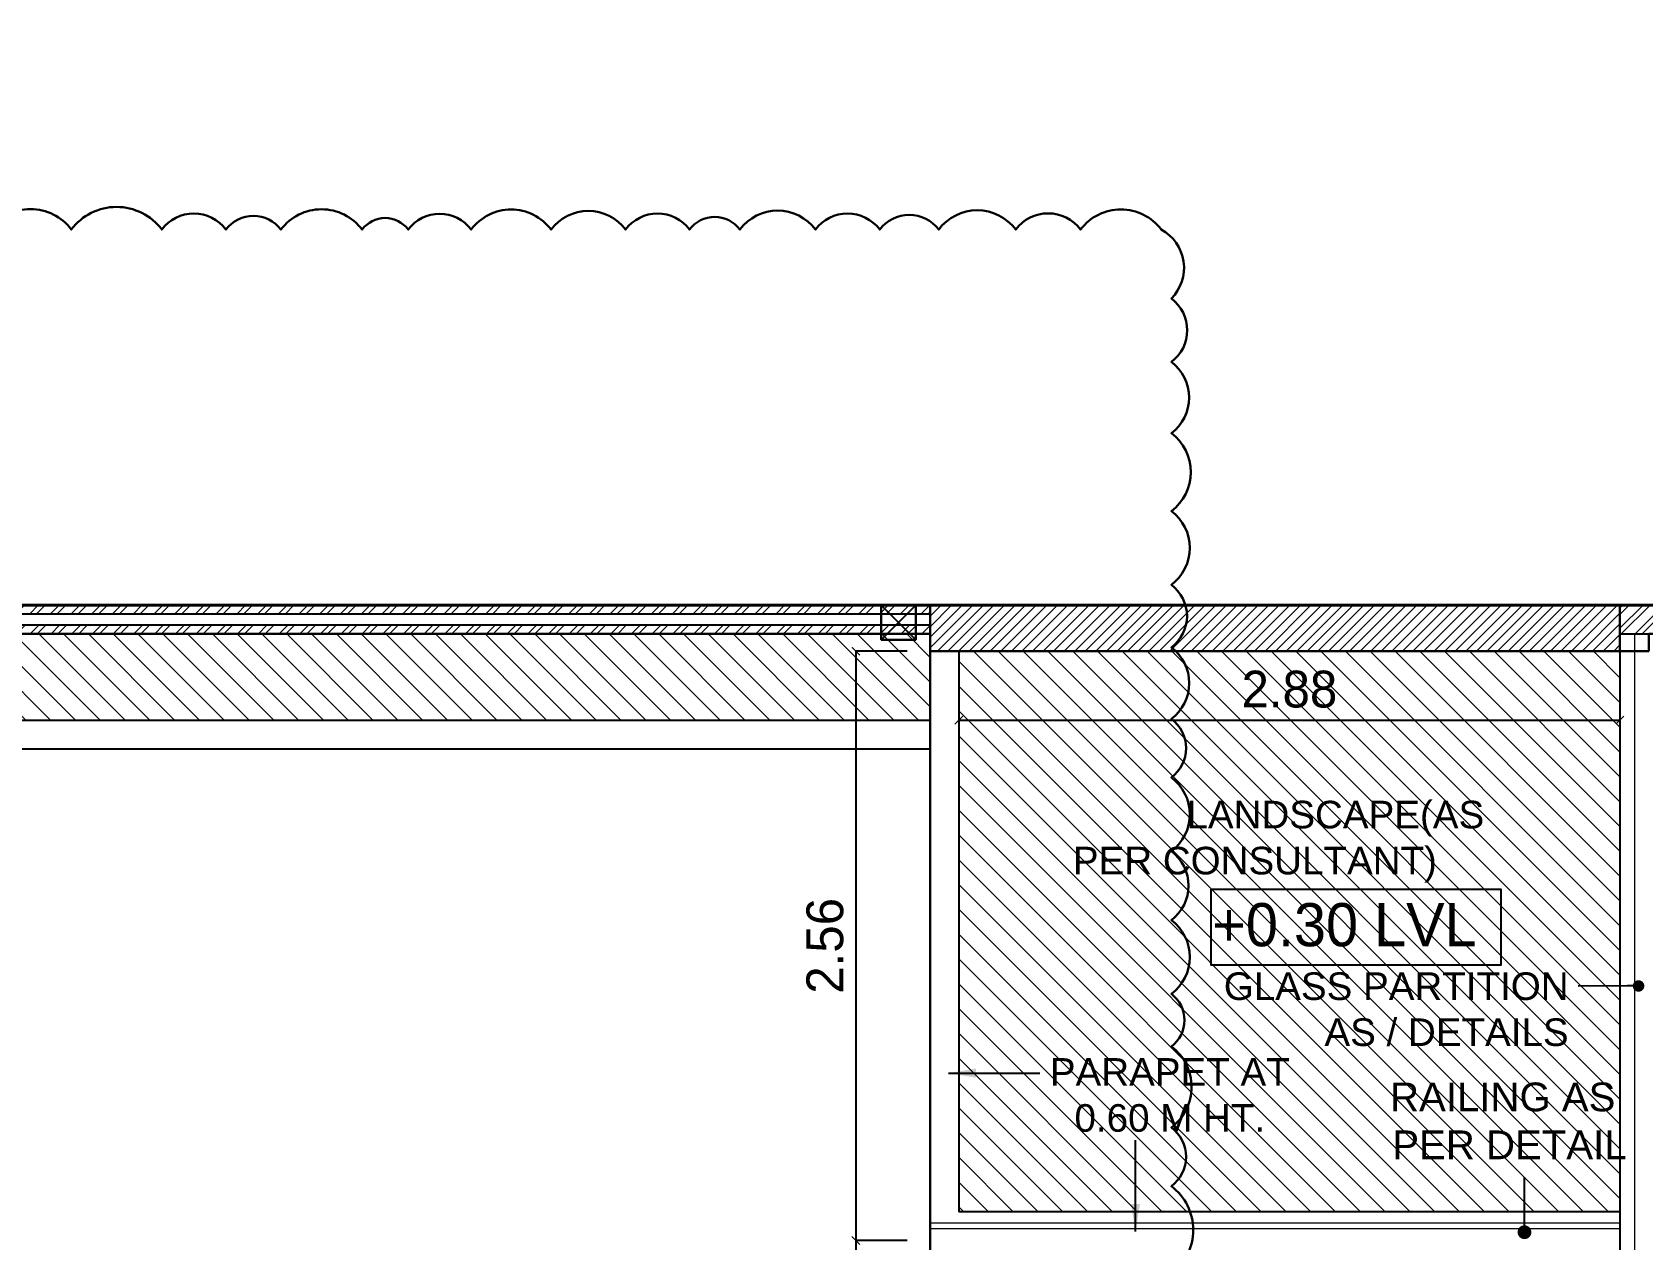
# Model space of a CAD drawing. Header units: metres. Extents: x 494 to 1845, y -666 to 1061.
# Drawn here: x 1482.76 to 1489.76, y 280.32 to 285.57 of the extents above; entities that cross this region are included whole.
import ezdxf

# ---------------------------------------------------------------- set-up
doc = ezdxf.new("R2010")
doc.units = ezdxf.units.M
doc.header["$MEASUREMENT"] = 0
doc.linetypes.add('1', pattern=[0])
doc.layers.get('Defpoints').update_dxf_attribs({"color": 12})
for name, color, linetype in [('0 @ 1', 7, 'Continuous'), ('COLUMN', 1, 'Continuous'), ('PLOT - SURVEY', 1, '1'), ('VDA DIMENSION', 8, 'Continuous'), ('VDA-TEXT', 250, '1'), ('VDA-WALL BELOW', 8, 'Continuous'), ('VDA_RAILING NOTE', 4, '1'), ('VDA_ROOF', 250, 'Continuous')]:
    doc.layers.add(name, color=color, linetype=linetype)
for name, color, linetype, lineweight in [('A-Wall Hatch', 8, 'Continuous', 9), ('ARCHITECTURAL COMMENTS', 2, 'Continuous', 30), ('VDA-DW TAGS', 4, 'Continuous', 9), ('VDA-HATCH', 8, 'Continuous', 9), ('VDA-RAILING', 25, 'Continuous', 5), ('VDA-WALL', 250, 'Continuous', 25), ('VDA-WINDOW', 5, 'Continuous', 9)]:
    doc.layers.add(name, color=color, linetype=linetype, lineweight=lineweight)
doc.styles.add('RS', font='GOTHIC.TTF')
doc.styles.get("Standard").update_dxf_attribs({"font": 'arial.ttf'})
doc.dimstyles.new('SMALL', dxfattribs={"dimtxt": 0.16, "dimasz": 0.05, "dimexe": 0, "dimexo": 0, "dimgap": 0.05, "dimtad": 0, "dimdec": 1, "dimzin": 0, "dimdsep": 46, "dimtxsty": 'RS', "dimblk": 'ARCHTICK', "dimcen": 2.5, "dimclrd": 256, "dimclre": 256, "dimclrt": 5, "dimadec": 0, "dimazin": 0, "dimtfac": 1, "dimtofl": 0, "dimtmove": 0, "dimatfit": 3, "dimldrblk": 'ARCHTICK', "dimfxl": 0, "dimtolj": 1, "dimtzin": 0, "dimarcsym": 0})
doc.dimstyles.new('SMALL-1', dxfattribs={"dimtxt": 0.16, "dimasz": 0.035, "dimexe": 0, "dimexo": 0.1, "dimgap": 0.05, "dimtad": 1, "dimzin": 0, "dimdsep": 46, "dimtxsty": 'RS', "dimblk": 'DOT', "dimcen": 2.5, "dimclrd": 256, "dimclre": 256, "dimclrt": 5, "dimadec": 0, "dimazin": 0, "dimtfac": 1, "dimtdec": 3, "dimtofl": 0, "dimtmove": 0, "dimatfit": 3, "dimfxl": 0, "dimtolj": 1, "dimtzin": 0, "dimarcsym": 0})
pattern_1 = [(315, (87.54308, 2.66939), (0.053916892, 0.053916892), [])]

# ---------------------------------------------------------------- blocks, each defined once
blk = doc.blocks.new('_ArchTick')
at = {"color": 0, "linetype": 'ByBlock', "const_width": 0.15}
blk.add_lwpolyline([(-0.5, -0.5), (0.5, 0.5)], dxfattribs=at)
blk = doc.blocks.new('*D101')
at = {"layer": 'Defpoints', "color": 0}
for p in [(1486.7853, 282.8747), (1489.6603, 282.8747), (1489.6603, 282.5747)]:
    blk.add_point(p, dxfattribs=at)
at = {"layer": 'VDA DIMENSION', "lineweight": -2}
for p, q in [((1486.7853, 282.7747), (1486.7853, 282.5747)), ((1489.6603, 282.7747), (1489.6603, 282.5747)), ((1486.7853, 282.5747), (1489.6603, 282.5747))]:
    blk.add_line(p, q, dxfattribs=at)
at = {"layer": 'VDA DIMENSION', "lineweight": -2, "xscale": 0.035, "yscale": 0.035, "zscale": 0.035, "rotation": 180}
blk.add_blockref('_ArchTick', (1486.7853, 282.5747), dxfattribs=at)
at = {"layer": 'VDA DIMENSION', "lineweight": -2, "xscale": 0.035, "yscale": 0.035, "zscale": 0.035}
blk.add_blockref('_ArchTick', (1489.6603, 282.5747), dxfattribs=at)
at = {"layer": 'VDA DIMENSION', "color": 5, "insert": (1488.2228, 282.7087), "char_height": 0.16, "attachment_point": 5, "style": 'RS'}
blk.add_mtext('\\A1;2.88', dxfattribs=at)
blk = doc.blocks.new('*D125')
at = {"layer": 'Defpoints', "color": 0}
for p in [(1486.6603, 282.8747), (1486.3376, 280.3122), (1486.6603, 280.3122)]:
    blk.add_point(p, dxfattribs=at)
at = {"layer": 'VDA DIMENSION', "lineweight": -2}
for p, q in [((1486.5603, 282.8747), (1486.3376, 282.8747)), ((1486.3376, 282.8747), (1486.3376, 280.3122)), ((1486.5603, 280.3122), (1486.3376, 280.3122))]:
    blk.add_line(p, q, dxfattribs=at)
at = {"layer": 'VDA DIMENSION', "lineweight": -2, "xscale": 0.035, "yscale": 0.035, "zscale": 0.035}
for p, rotation in [((1486.3376, 282.8747), 90), ((1486.3376, 280.3122), 270)]:
    blk.add_blockref('_ArchTick', p, dxfattribs=dict(at, rotation=rotation))
at = {"layer": 'VDA DIMENSION', "color": 5, "insert": (1486.2036, 281.5934), "char_height": 0.16, "attachment_point": 5, "rotation": 90, "style": 'RS'}
blk.add_mtext('\\A1;2.56', dxfattribs=at)
blk = doc.blocks.new('*D126')
at = {"layer": 'Defpoints', "color": 0}
for p in [(1486.6603, 280.3122), (1486.3376, 275.3122), (1486.6603, 275.3122)]:
    blk.add_point(p, dxfattribs=at)
at = {"layer": 'VDA DIMENSION', "lineweight": -2}
for p, q in [((1486.5603, 280.3122), (1486.3376, 280.3122)), ((1486.3376, 280.3122), (1486.3376, 275.3122)), ((1486.5603, 275.3122), (1486.3376, 275.3122))]:
    blk.add_line(p, q, dxfattribs=at)
at = {"layer": 'VDA DIMENSION', "lineweight": -2, "xscale": 0.035, "yscale": 0.035, "zscale": 0.035}
for p, rotation in [((1486.3376, 280.3122), 90), ((1486.3376, 275.3122), 270)]:
    blk.add_blockref('_ArchTick', p, dxfattribs=dict(at, rotation=rotation))
at = {"layer": 'VDA DIMENSION', "color": 5, "insert": (1486.2036, 277.8122), "char_height": 0.16, "attachment_point": 5, "rotation": 90, "style": 'RS'}
blk.add_mtext('\\A1;5.00', dxfattribs=at)
blk = doc.blocks.new('_Dot')
at = {"color": 0, "linetype": 'ByBlock', "lineweight": -2}
blk.add_line((-0.5, 0), (-1, 0), dxfattribs=at)
at = {"color": 0, "linetype": 'ByBlock', "const_width": 0.5}
blk.add_lwpolyline([(-0.25, 0, 1), (0.25, 0, 1)], format="xyb", close=True, dxfattribs=at)
blk = doc.blocks.new('DFSDFASDFASD')
at = {"layer": 'VDA_ROOF', "color": 5, "lineweight": 30, "ltscale": 4}
blk.add_lwpolyline([(43.72, 7.8762), (16.8656, 4.45), (-16.85, 4.45), (-16.85, -6.375), (7.45, -6.375), (7.45, -7.275), (43.72, -7.275), (43.72, -3.7999), (45.045, -3.7999), (45.045, 0.8251), (43.72, 0.8251)], close=True, dxfattribs=at)
blk = doc.blocks.new('zw$E9AB')
at = {"layer": 'COLUMN', "lineweight": 30}
blk.add_lwpolyline([(0, 0.15), (0.15, 0.15), (0.15, 0), (0, 0)], close=True, dxfattribs=at)
at = {"layer": 'VDA-WALL BELOW'}
for p, q in [((0, 0), (0.15, 0.15)), ((0.15, 0), (0, 0.15))]:
    blk.add_line(p, q, dxfattribs=at)
blk = doc.blocks.new('dsfaaaaaa')
at = {"color": 4}
blk.add_blockref('zw$E9AB', (18.8691, 0.3), dxfattribs=at)

msp = doc.modelspace()

# ---------------------------------------------------------------- hatches: boundary and pattern name
at = {"layer": 'A-Wall Hatch'}
h = msp.add_hatch(dxfattribs=at)
h.set_pattern_fill('ANSI31', color=62, scale=0.61, angle=270)
h.set_pattern_definition(pattern_1)
h.paths.add_polyline_path([(1467.6833, 272.8098), (1467.6833, 273.4497), (1486.6603, 273.4497), (1486.6622, 272.3008), (1480.3093, 272.5631)])
h.paths.add_polyline_path([(1486.7853, 272.7497), (1489.6603, 272.7497), (1489.6603, 275.1872), (1486.7853, 275.1872)])
h.paths.add_polyline_path([(1486.7853, 280.4372), (1486.7853, 282.8747), (1489.6603, 282.8747), (1489.6603, 280.4372)])
h.paths.add_polyline_path([(1527.8307, 283.8998), (1535.0603, 283.8998), (1535.0535, 284.8213)])
h.paths.add_polyline_path([(1535.0603, 284.7679), (1539.0853, 284.7679), (1539.0853, 285.3357), (1535.0535, 284.8213)])
h.paths.add_polyline_path([(1466.1811, 282.5747), (1467.2333, 282.5747), (1467.2333, 283.0747), (1466.264, 283.0747)])
h.paths.add_polyline_path([(1467.2333, 278.4497), (1467.2333, 272.7695), (1465.4617, 272.8076), (1465.5621, 275.8302), (1465.7913, 278.4497)])
h = msp.add_hatch(dxfattribs=at)
h.set_pattern_fill('ANSI31', color=62, scale=0.61, angle=270)
h.set_pattern_definition(pattern_1)
h.paths.add_polyline_path([(1467.3583, 282.5747), (1486.6603, 282.5747), (1486.6603, 282.9497), (1467.3583, 282.9497)])
at = {"layer": 'VDA-HATCH'}
h = msp.add_hatch(dxfattribs=at)
h.set_pattern_fill('ANSI32', color=256, scale=0.17)
h.set_pattern_definition([(45, (87.54308, 2.66939), (-0.0450780573, 0.0450780573), []), (45, (87.573134, 2.66939), (-0.0450780573, 0.0450780573), [])])
h.paths.add_polyline_path([(1539.2103, 285.3516), (1539.2092, 285.4775), (1520.3759, 283.0747), (1489.6603, 283.0747), (1489.6603, 282.9497), (1520.3839, 282.9497)])
h.paths.add_polyline_path([(1501.9103, 272.5497), (1501.9103, 272.6747), (1502.7853, 272.6747), (1502.7853, 276.0997), (1502.8478, 276.0997), (1502.9103, 276.0997), (1502.9103, 272.6747), (1503.5103, 272.6747), (1503.5103, 272.5497)])
h.paths.add_polyline_path([(1507.8353, 272.5497), (1507.8353, 272.6747), (1508.4353, 272.6747), (1508.4353, 276.0997), (1508.5603, 276.0997), (1508.5603, 272.6747), (1509.1603, 272.6747), (1509.1603, 272.5497)])
h.paths.add_polyline_path([(1505.0103, 272.5497), (1505.0103, 272.6747), (1505.6103, 272.6747), (1505.6103, 276.0997), (1505.7353, 276.0997), (1505.7353, 272.6747), (1506.3353, 272.6747), (1506.3353, 272.5497)])
h.paths.add_polyline_path([(1510.6603, 272.5497), (1510.6603, 272.6747), (1511.2603, 272.6747), (1511.2603, 276.0997), (1511.3853, 276.0997), (1511.3853, 272.5497)])
h.paths.add_polyline_path([(1544.2803, 281.8623), (1544.2803, 281.9498), (1545.0053, 281.9498), (1545.0053, 281.8248), (1544.4053, 281.8248), (1544.4053, 280.6248), (1544.2803, 280.6248)])
h.paths.add_polyline_path([(1541.4739, 285.7664), (1542.4286, 285.8882), (1542.6022, 285.9104), (1542.6287, 285.9138), (1543.4823, 286.0227), (1543.4981, 285.8987), (1541.4897, 285.6424)])
h.paths.add_polyline_path([(1546.8053, 286.4466), (1546.9303, 286.4466), (1546.9303, 281.5248), (1546.8053, 281.5248)])
h.paths.add_polyline_path([(1545.2678, 286.2505), (1545.2836, 286.1265), (1546.8053, 286.3206), (1546.8053, 286.4466)])
h.paths.add_polyline_path([(1524.4853, 272.0497), (1524.4853, 275.0747), (1524.6103, 275.0747), (1524.6103, 272.0497)])
h.paths.add_polyline_path([(1524.3353, 275.9747), (1524.3353, 276.0997), (1526.9853, 276.0997), (1526.9853, 275.9747)])
h.paths.add_polyline_path([(1526.9853, 273.7997), (1527.1103, 273.7997), (1527.1103, 271.6497), (1526.9853, 271.6497)])
h.paths.add_polyline_path([(1545.7553, 281.8248), (1545.7553, 281.9498), (1546.8053, 281.9498), (1546.8053, 281.8248)])
h.paths.add_polyline_path([(1525.9603, 273.5247), (1526.9853, 273.5247), (1526.9853, 273.6497), (1525.9603, 273.6497)])
h.paths.add_polyline_path([(1511.2603, 271.6497), (1511.2603, 271.7747), (1512.0166, 271.7747), (1512.0166, 271.6497)])
h.paths.add_polyline_path([(1513.5166, 271.6497), (1513.5166, 271.7747), (1514.7791, 271.7747), (1514.7791, 271.6497)])
h.paths.add_polyline_path([(1511.2603, 272.5497), (1511.2603, 271.7747), (1511.3853, 271.7747), (1511.3853, 272.5497)])
h.paths.add_polyline_path([(1523.7353, 273.0747), (1524.4853, 273.0747), (1524.4853, 273.1997), (1523.7353, 273.1997)])
h.paths.add_polyline_path([(1539.2103, 285.4776), (1539.2103, 285.3516), (1539.7042, 285.4146), (1539.6884, 285.5386)])
h.paths.add_polyline_path([(1525.9603, 272.0497), (1525.9603, 272.7747), (1526.0853, 272.7747), (1526.0853, 272.0497)])
h.paths.add_polyline_path([(1523.8853, 274.6975), (1524.4853, 274.6975), (1524.4853, 274.8225), (1523.8853, 274.8225)])
h.paths.add_polyline_path([(1524.0353, 272.0497), (1524.0353, 272.1747), (1524.4853, 272.1747), (1524.4853, 272.0497)])
h.paths.add_polyline_path([(1522.9853, 272.0497), (1522.9853, 272.1747), (1523.4353, 272.1747), (1523.4353, 272.0497)])
h.paths.add_polyline_path([(1536.5353, 281.5248), (1536.6603, 281.5248), (1536.6603, 281.9498), (1536.5353, 281.9498), (1536.5353, 281.5248)])
h.paths.add_polyline_path([(1539.0853, 281.5248), (1539.0853, 281.9498), (1539.2103, 281.9498), (1539.2103, 281.5248)])
h.paths.add_polyline_path([(1541.9053, 281.5248), (1541.9053, 281.9498), (1542.0303, 281.9498), (1542.0303, 281.5248), (1541.9053, 281.5248)])
h.paths.add_polyline_path([(1525.9603, 272.0497), (1525.5853, 272.0497), (1525.5853, 272.1747), (1525.9603, 272.1747)])
h.paths.add_polyline_path([(1524.6103, 272.0497), (1524.6103, 272.1747), (1524.9853, 272.1747), (1524.9853, 272.0497)])
h.paths.add_polyline_path([(1546.8053, 280.6248), (1546.9303, 280.6248), (1546.9303, 280.9248), (1546.8053, 280.9248)])
h.paths.add_polyline_path([(1526.0853, 272.0497), (1526.0853, 272.1747), (1526.2353, 272.1747), (1526.2353, 272.0497)])
h.paths.add_polyline_path([(1526.9853, 272.0497), (1526.8353, 272.0497), (1526.8353, 272.1747), (1526.9853, 272.1747)])
h.paths.add_polyline_path([(1516.2791, 271.7747), (1516.2791, 271.6497), (1522.9853, 271.6497), (1522.9853, 276.0997), (1518.2353, 276.0997), (1518.2353, 275.9747), (1522.8603, 275.9747), (1522.8603, 271.7747), (1517.0353, 271.7747), (1517.0353, 276.0997), (1516.9103, 276.0997), (1516.9103, 271.7747)])
h.paths.add_polyline_path([(1489.6603, 272.6747), (1490.1426, 272.6747), (1490.1426, 272.5497), (1489.6603, 272.5497)])
h.paths.add_polyline_path([(1491.3426, 272.5497), (1491.3426, 272.6747), (1494.5853, 272.6747), (1494.5853, 272.5497)])
h.paths.add_polyline_path([(1495.7853, 272.6747), (1499.028, 272.6747), (1499.028, 272.5497), (1495.7853, 272.5497)])
h.paths.add_polyline_path([(1500.5853, 276.0997), (1500.7103, 276.0997), (1500.7103, 272.5497), (1500.228, 272.5497), (1500.228, 272.6747), (1500.5853, 272.6747)])
h = msp.add_hatch(dxfattribs=at)
h.set_pattern_fill('ANSI32', color=256, scale=0.17)
h.paths.add_polyline_path([(1486.6603, 282.9872), (1467.3583, 282.9872), (1467.3583, 282.9497), (1486.6603, 282.9497)])
h.paths.add_polyline_path([(1486.6603, 283.0747), (1467.3583, 283.0747), (1467.3583, 283.0372), (1486.6603, 283.0372)])
h = msp.add_hatch(dxfattribs=at)
h.set_pattern_fill('ANSI31', color=256, scale=0.26)
h.set_pattern_definition([(45, (87.543082, 2.66939), (-0.0229809704, 0.0229809704), [])])
h.paths.add_polyline_path([(1486.6603, 283.0747), (1486.6603, 282.8747), (1489.6603, 282.8747), (1489.6603, 283.0747)])
h.paths.add_polyline_path([(1486.6603, 272.5497), (1489.6603, 272.5497), (1489.6603, 272.6747), (1489.6603, 272.7497), (1486.6603, 272.7497)])

# ---------------------------------------------------------------- linework, layer by layer
at = {"color": 105, "lineweight": 30}
for points in [[(1486.6603, 282.8747), (1489.7853, 282.8747), (1489.7853, 282.9497), (1520.3839, 282.9497), (1539.0853, 285.3357)], [(1467.3583, 282.9497), (1486.6603, 282.9497)]]:
    msp.add_lwpolyline(points, dxfattribs=at)
at = {"layer": 'ARCHITECTURAL COMMENTS'}
msp.add_lwpolyline([(1482.5707, 284.708, -0.5), (1482.9257, 284.708, -0.5), (1483.3192, 284.708, -0.5), (1483.5981, 284.708, -0.5), (1483.8371, 284.708, -0.5), (1484.1899, 284.708, -0.5), (1484.391, 284.708, -0.5), (1484.6642, 284.708, -0.5), (1485.0119, 284.708, -0.5), (1485.336, 284.708, -0.5), (1485.6141, 284.708, -0.5), (1485.8331, 284.708, -0.5), (1486.1619, 284.708, -0.5), (1486.4411, 284.708, -0.5), (1486.6976, 284.708, -0.5), (1487.0326, 284.708, -0.5), (1487.3146, 284.708, -0.5), (1487.6653, 284.708, -0.5), (1487.7094, 284.4075, -0.5), (1487.7094, 284.1322, -0.5), (1487.7094, 283.8226, -0.5), (1487.7094, 283.4839, -0.5), (1487.7094, 283.1634, -0.5), (1487.7094, 282.891, -0.5), (1487.7094, 282.5803, -0.5), (1487.7094, 282.3253, -0.5), (1487.7094, 282.0046, -0.5), (1487.7094, 281.7051, -0.5), (1487.7094, 281.3842, -0.5), (1487.7094, 281.1557, -0.5), (1487.7094, 280.8035, -0.5), (1487.7094, 280.5482, -0.5), (1487.7094, 280.1666, -0.5)], format="xyb", dxfattribs=at)
at = {"layer": 'PLOT - SURVEY', "color": 250, "linetype": 'Continuous', "lineweight": 40}
msp.add_line((1466.2433, 283.0747), (1520.3759, 283.0747), dxfattribs=at)
at = {"layer": 'VDA-RAILING'}
for p, q in [((1489.6603, 280.3872), (1486.6603, 280.3872)), ((1489.6603, 280.3622), (1486.6603, 280.3622))]:
    msp.add_line(p, q, dxfattribs=at)
at = {"layer": 'VDA-TEXT', "color": 18, "true_color": 0x000000}
msp.add_lwpolyline([(1487.8828, 281.8396), (1489.1429, 281.8396), (1489.1429, 281.5097), (1487.8828, 281.5097)], close=True, dxfattribs=at)
at = {"layer": 'VDA-WALL'}
for p, q in [((1467.2333, 283.0747), (1520.3759, 283.0747)), ((1489.6603, 282.9497), (1520.3839, 282.9497))]:
    msp.add_line(p, q, dxfattribs=at)
msp.add_lwpolyline([(1486.6603, 283.0747), (1486.6603, 282.8747), (1489.6603, 282.8747), (1489.6603, 283.0747)], dxfattribs=at)
at = {"layer": 'VDA-WALL BELOW'}
for p, q in [((1486.6603, 283.0747), (1486.6603, 280.3122)), ((1489.6603, 283.0747), (1489.6603, 277.8997)), ((1467.3583, 282.9497), (1486.6603, 282.9497)), ((1486.7853, 282.8747), (1486.7853, 280.4372)), ((1466.1811, 282.5747), (1486.6603, 282.5747)), ((1466.1604, 282.4497), (1486.6603, 282.4497)), ((1489.6603, 280.4372), (1486.7853, 280.4372))]:
    msp.add_line(p, q, dxfattribs=at)
msp.add_lwpolyline([(1486.6603, 282.9872), (1467.3583, 282.9872), (1467.3583, 283.0372), (1486.6603, 283.0372)], dxfattribs=at)
at = {"layer": 'VDA-WINDOW'}
msp.add_line((1489.7228, 282.9497), (1489.7228, 277.8997), dxfattribs=at)

# ---------------------------------------------------------------- block references
msp.add_blockref('DFSDFASDFASD', (1503.5103, 278.6247))
at = {"layer": '0 @ 1', "color": 4}
msp.add_blockref('dsfaaaaaa', (1467.5787, 282.6247), dxfattribs=at)

# ---------------------------------------------------------------- texts
at = {"layer": 'VDA-TEXT', "color": 1, "style": 'RS', "oblique": 0, "width": 1}
msp.add_text('+0.30 LVL', height=0.1875, rotation=0, dxfattribs=at).set_placement((1487.8869, 281.5916))
at = {"layer": 'VDA-TEXT', "char_height": 0.12, "width": 2.007073, "style": 'RS'}
for s, insert, attachment_point in [('\\pi0.49415;{\\fArial|b0|i0|c0|p34;LANDSCAPE}\\pi0.49415;{\\fArial|b0|i0|c0|p34;(AS PER CONSULTANT)}', (1487.2811, 282.2241), 1), ('{\\fArial|b0|i0|c0|p34;GLASS PARTITION^JAS / DETAILS}', (1489.437, 281.478), 3)]:
    msp.add_mtext(s, dxfattribs=dict(at, insert=insert, attachment_point=attachment_point))
at = {"layer": 'VDA-TEXT', "insert": (1487.7027, 281.105), "char_height": 0.12, "attachment_point": 2}
msp.add_mtext('PARAPET AT \\P0.60 M HT.', dxfattribs=at)
at = {"layer": 'VDA_RAILING NOTE', "insert": (1489.689, 280.9989), "char_height": 0.125, "width": 1.289392, "attachment_point": 3}
msp.add_mtext('\\pt0;RAILING AS  PER DETAIL', dxfattribs=at)

# ---------------------------------------------------------------- dimensions: what is measured, and where the dimension line sits
at = {"layer": 'VDA DIMENSION'}
for base, p1, p2, picture, middle in [((1486.3376, 280.3122), (1486.6603, 282.8747), (1486.6603, 280.3122), '*D125', (1486.2036, 281.5934)), ((1486.3376, 275.3122), (1486.6603, 280.3122), (1486.6603, 275.3122), '*D126', (1486.2036, 277.8122))]:
    dim = msp.add_linear_dim(base=base, p1=p1, p2=p2, angle=90, dimstyle='SMALL-1', override={"dimblk": 'ArchTick', "dimarcsym": 1}, dxfattribs=at)
    dim.commit()
    dim.dimension.update_dxf_attribs({"geometry": picture, "text_midpoint": middle})
dim = msp.add_linear_dim(base=(1489.66030204, 282.57467338), p1=(1486.78530205, 282.87467338), p2=(1489.66030204, 282.87467338), dimstyle='SMALL-1', override={"dimblk": 'ArchTick', "dimarcsym": 1}, dxfattribs=at)
dim.commit()
dim.dimension.update_dxf_attribs({"geometry": '*D101', "text_midpoint": (1488.22280204, 282.57467338), "dimtype": 160})

# ---------------------------------------------------------------- leaders
at = {"layer": 'VDA-DW TAGS', "color": 192}
for points, override in [([(1489.7411, 281.4189), (1489.4788, 281.4183)], {"dimasz": 0.05, "dimclrd": 250, "dimldrblk": 'Dot'}), ([(1486.7398, 281.0398), (1487.1368, 281.0402)], {"dimasz": 0.12, "dimclrd": 250}), ([(1487.5536, 280.3513), (1487.5532, 280.7483)], {"dimasz": 0.12, "dimclrd": 250})]:
    msp.add_leader(points, dimstyle='SMALL-1', override=override, dxfattribs=at)
at = {"layer": 'VDA_RAILING NOTE'}
msp.add_leader([(1489.245, 280.3482, 0.0004), (1489.245, 280.5868, 0.0004)], dimstyle='SMALL', override={"dimasz": 0.06, "dimclrd": 4, "dimldrblk": 'Dot', "dimfxl": 0.18}, dxfattribs=at)

doc.saveas('drawing.dxf')
